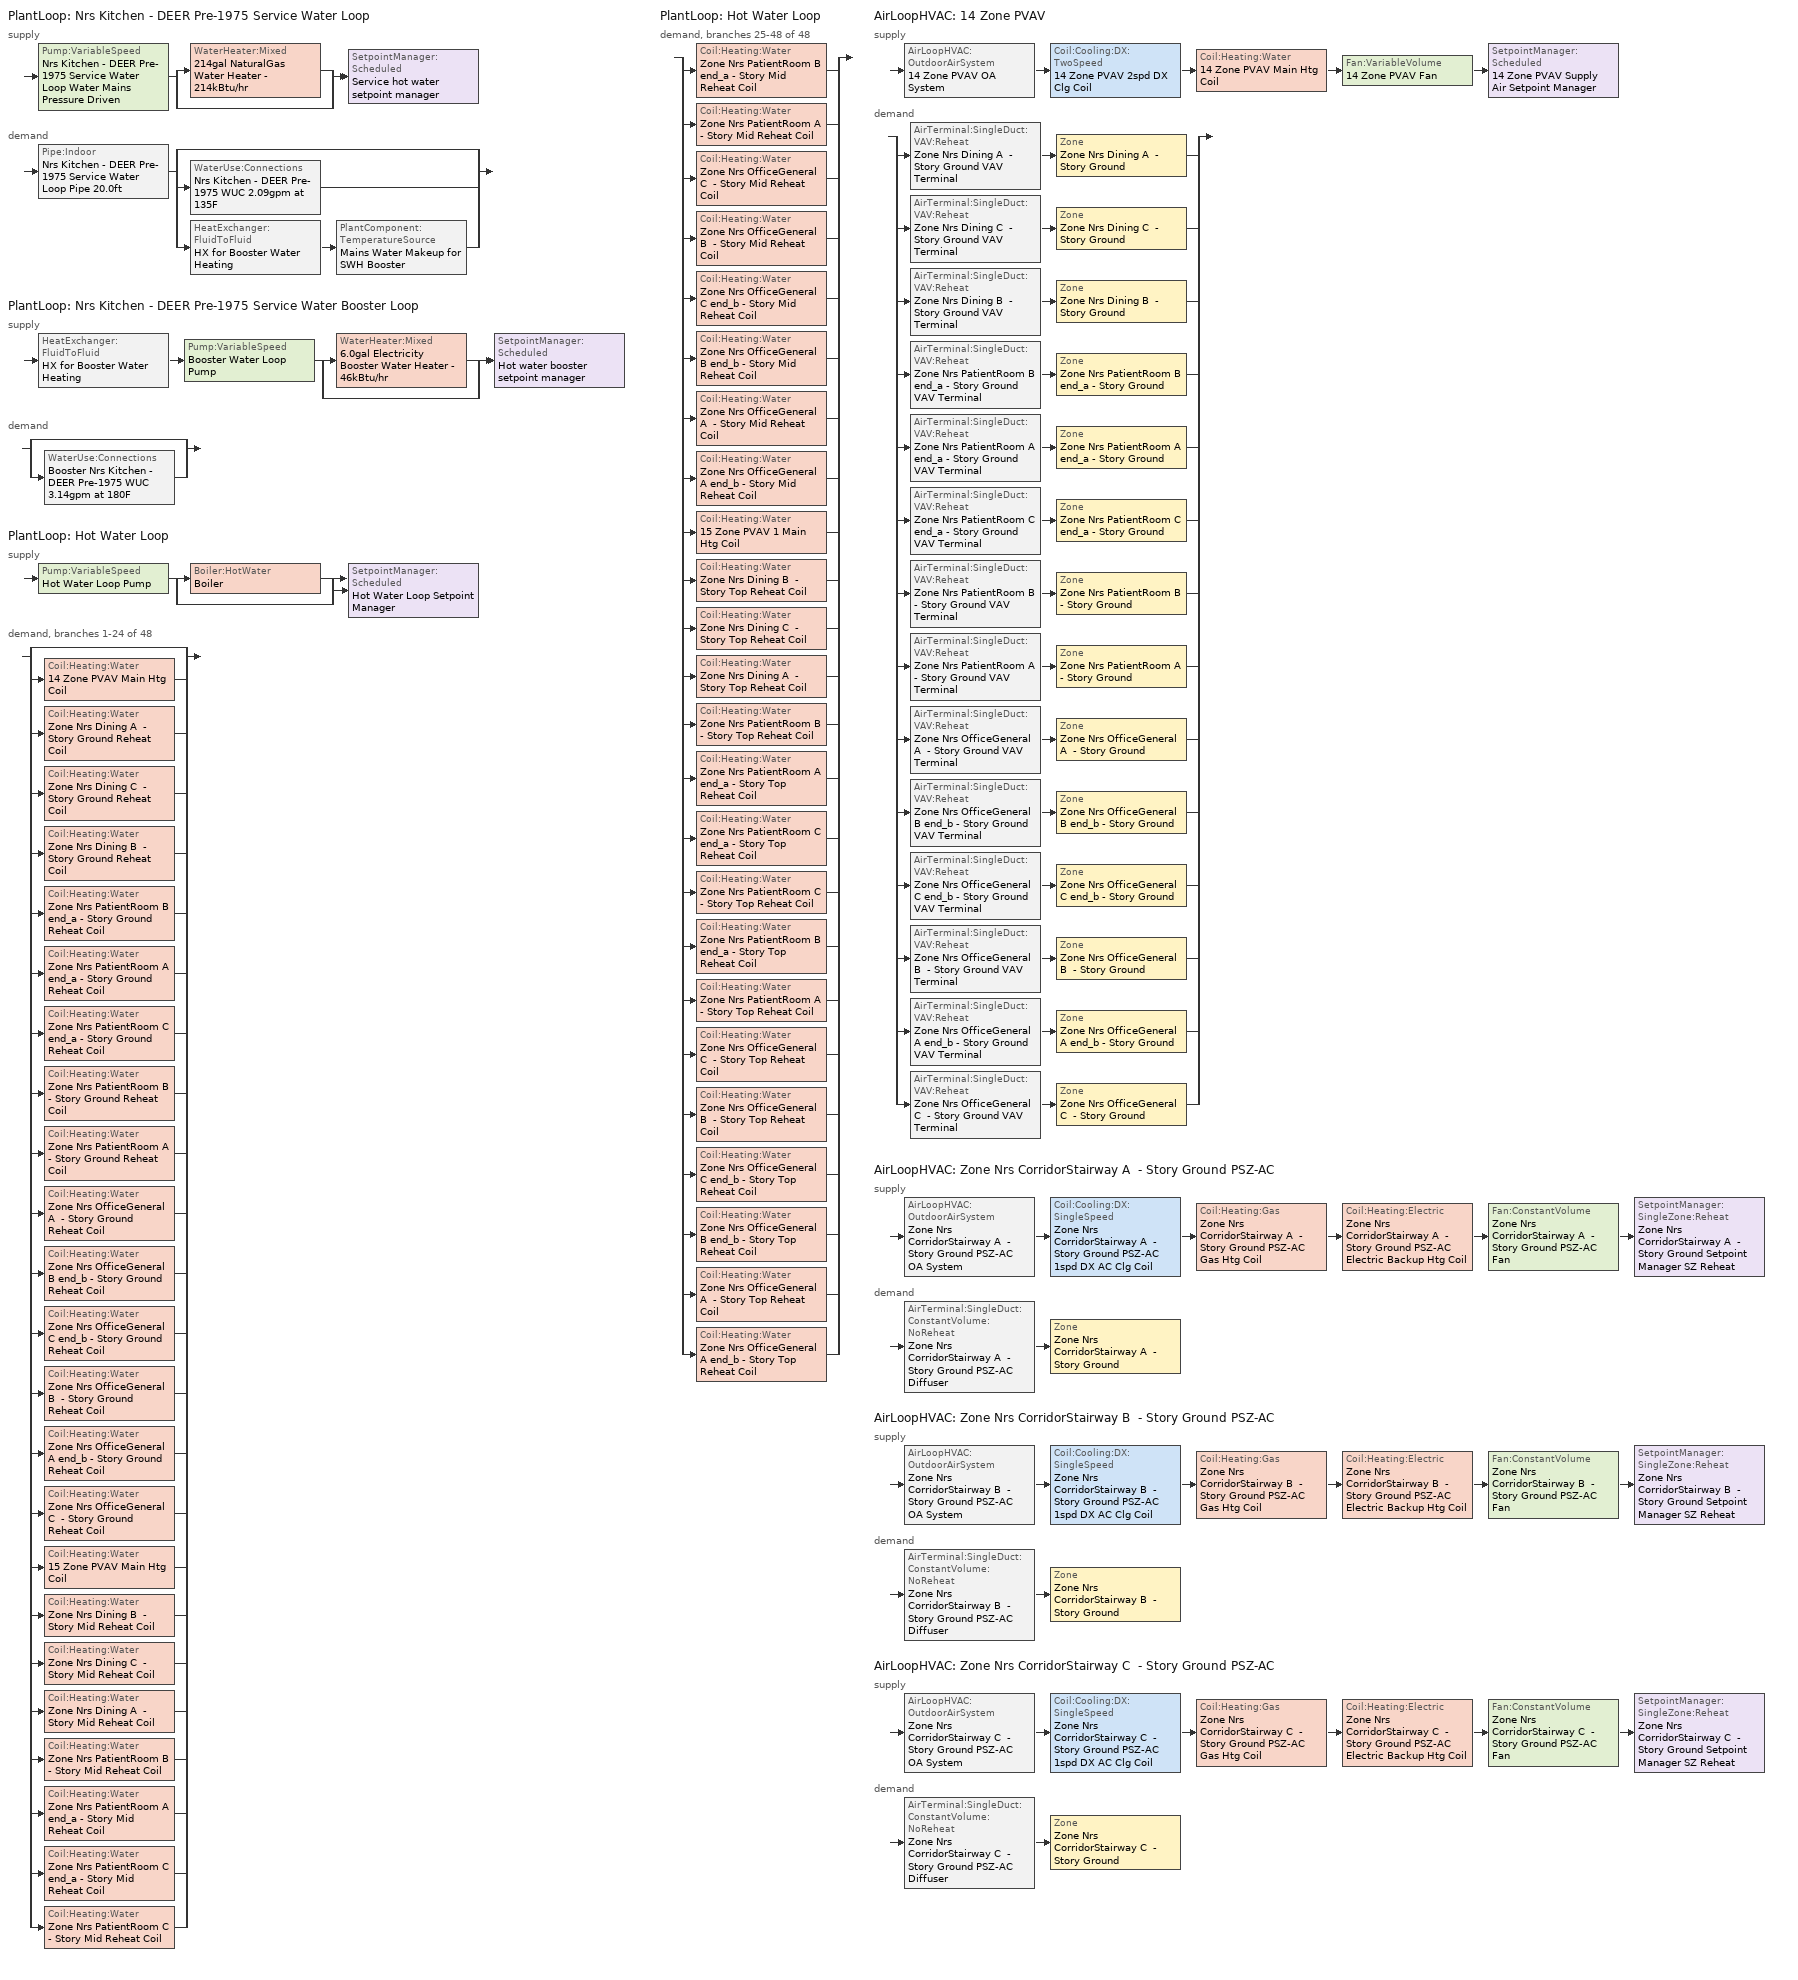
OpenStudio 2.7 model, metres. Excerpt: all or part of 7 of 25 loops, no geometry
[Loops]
PlantLoop 'Nrs Kitchen - DEER Pre-1975 Service Water Loop'
 supply: Pump:VariableSpeed 'Nrs Kitchen - DEER Pre-1975 Service Water Loop Water Mains Pressure Driven' > split
  | WaterHeater:Mixed '214gal NaturalGas Water Heater - 214kBtu/hr'
  | bypass
  join > SetpointManager:Scheduled 'Service hot water setpoint manager'
 demand: Pipe:Indoor 'Nrs Kitchen - DEER Pre-1975 Service Water Loop Pipe 20.0ft' > split
  | bypass
  | WaterUse:Connections 'Nrs Kitchen - DEER Pre-1975 WUC 2.09gpm at 135F'
  | HeatExchanger:FluidToFluid 'HX for Booster Water Heating' > PlantComponent:TemperatureSource 'Mains Water Makeup for SWH Booster'
PlantLoop 'Nrs Kitchen - DEER Pre-1975 Service Water Booster Loop'
 supply: HeatExchanger:FluidToFluid 'HX for Booster Water Heating' > Pump:VariableSpeed 'Booster Water Loop Pump' > split
  | WaterHeater:Mixed '6.0gal Electricity Booster Water Heater - 46kBtu/hr'
  | bypass
  join > SetpointManager:Scheduled 'Hot water booster setpoint manager'
 demand: split
  | bypass
  | WaterUse:Connections 'Booster Nrs Kitchen - DEER Pre-1975 WUC 3.14gpm at 180F'
PlantLoop 'Hot Water Loop'
 supply: Pump:VariableSpeed 'Hot Water Loop Pump' > split
  | Boiler:HotWater 'Boiler'
  | bypass
  join > SetpointManager:Scheduled 'Hot Water Loop Setpoint Manager'
 demand, branches 1-24 of 48: split
  | bypass
  | Coil:Heating:Water '14 Zone PVAV Main Htg Coil'
  | Coil:Heating:Water 'Zone Nrs Dining A  - Story Ground Reheat Coil'
  | Coil:Heating:Water 'Zone Nrs Dining C  - Story Ground Reheat Coil'
  | Coil:Heating:Water 'Zone Nrs Dining B  - Story Ground Reheat Coil'
  | Coil:Heating:Water 'Zone Nrs PatientRoom B end_a - Story Ground Reheat Coil'
  | Coil:Heating:Water 'Zone Nrs PatientRoom A end_a - Story Ground Reheat Coil'
  | Coil:Heating:Water 'Zone Nrs PatientRoom C end_a - Story Ground Reheat Coil'
  | Coil:Heating:Water 'Zone Nrs PatientRoom B  - Story Ground Reheat Coil'
  | Coil:Heating:Water 'Zone Nrs PatientRoom A  - Story Ground Reheat Coil'
  | Coil:Heating:Water 'Zone Nrs OfficeGeneral A  - Story Ground Reheat Coil'
  | Coil:Heating:Water 'Zone Nrs OfficeGeneral B end_b - Story Ground Reheat Coil'
  | Coil:Heating:Water 'Zone Nrs OfficeGeneral C end_b - Story Ground Reheat Coil'
  | Coil:Heating:Water 'Zone Nrs OfficeGeneral B  - Story Ground Reheat Coil'
  | Coil:Heating:Water 'Zone Nrs OfficeGeneral A end_b - Story Ground Reheat Coil'
  | Coil:Heating:Water 'Zone Nrs OfficeGeneral C  - Story Ground Reheat Coil'
  | Coil:Heating:Water '15 Zone PVAV Main Htg Coil'
  | Coil:Heating:Water 'Zone Nrs Dining B  - Story Mid Reheat Coil'
  | Coil:Heating:Water 'Zone Nrs Dining C  - Story Mid Reheat Coil'
  | Coil:Heating:Water 'Zone Nrs Dining A  - Story Mid Reheat Coil'
  | Coil:Heating:Water 'Zone Nrs PatientRoom B  - Story Mid Reheat Coil'
  | Coil:Heating:Water 'Zone Nrs PatientRoom A end_a - Story Mid Reheat Coil'
  | Coil:Heating:Water 'Zone Nrs PatientRoom C end_a - Story Mid Reheat Coil'
  | Coil:Heating:Water 'Zone Nrs PatientRoom C  - Story Mid Reheat Coil'
PlantLoop 'Hot Water Loop'
 demand, branches 25-48 of 48: split
  | Coil:Heating:Water 'Zone Nrs PatientRoom B end_a - Story Mid Reheat Coil'
  | Coil:Heating:Water 'Zone Nrs PatientRoom A  - Story Mid Reheat Coil'
  | Coil:Heating:Water 'Zone Nrs OfficeGeneral C  - Story Mid Reheat Coil'
  | Coil:Heating:Water 'Zone Nrs OfficeGeneral B  - Story Mid Reheat Coil'
  | Coil:Heating:Water 'Zone Nrs OfficeGeneral C end_b - Story Mid Reheat Coil'
  | Coil:Heating:Water 'Zone Nrs OfficeGeneral B end_b - Story Mid Reheat Coil'
  | Coil:Heating:Water 'Zone Nrs OfficeGeneral A  - Story Mid Reheat Coil'
  | Coil:Heating:Water 'Zone Nrs OfficeGeneral A end_b - Story Mid Reheat Coil'
  | Coil:Heating:Water '15 Zone PVAV 1 Main Htg Coil'
  | Coil:Heating:Water 'Zone Nrs Dining B  - Story Top Reheat Coil'
  | Coil:Heating:Water 'Zone Nrs Dining C  - Story Top Reheat Coil'
  | Coil:Heating:Water 'Zone Nrs Dining A  - Story Top Reheat Coil'
  | Coil:Heating:Water 'Zone Nrs PatientRoom B  - Story Top Reheat Coil'
  | Coil:Heating:Water 'Zone Nrs PatientRoom A end_a - Story Top Reheat Coil'
  | Coil:Heating:Water 'Zone Nrs PatientRoom C end_a - Story Top Reheat Coil'
  | Coil:Heating:Water 'Zone Nrs PatientRoom C  - Story Top Reheat Coil'
  | Coil:Heating:Water 'Zone Nrs PatientRoom B end_a - Story Top Reheat Coil'
  | Coil:Heating:Water 'Zone Nrs PatientRoom A  - Story Top Reheat Coil'
  | Coil:Heating:Water 'Zone Nrs OfficeGeneral C  - Story Top Reheat Coil'
  | Coil:Heating:Water 'Zone Nrs OfficeGeneral B  - Story Top Reheat Coil'
  | Coil:Heating:Water 'Zone Nrs OfficeGeneral C end_b - Story Top Reheat Coil'
  | Coil:Heating:Water 'Zone Nrs OfficeGeneral B end_b - Story Top Reheat Coil'
  | Coil:Heating:Water 'Zone Nrs OfficeGeneral A  - Story Top Reheat Coil'
  | Coil:Heating:Water 'Zone Nrs OfficeGeneral A end_b - Story Top Reheat Coil'
AirLoopHVAC '14 Zone PVAV'
 supply: AirLoopHVAC:OutdoorAirSystem '14 Zone PVAV OA System' > Coil:Cooling:DX:TwoSpeed '14 Zone PVAV 2spd DX Clg Coil' > Coil:Heating:Water '14 Zone PVAV Main Htg Coil' > Fan:VariableVolume '14 Zone PVAV Fan' > SetpointManager:Scheduled '14 Zone PVAV Supply Air Setpoint Manager'
 demand: split
  | AirTerminal:SingleDuct:VAV:Reheat 'Zone Nrs Dining A  - Story Ground VAV Terminal' > Zone 'Zone Nrs Dining A  - Story Ground'
  | AirTerminal:SingleDuct:VAV:Reheat 'Zone Nrs Dining C  - Story Ground VAV Terminal' > Zone 'Zone Nrs Dining C  - Story Ground'
  | AirTerminal:SingleDuct:VAV:Reheat 'Zone Nrs Dining B  - Story Ground VAV Terminal' > Zone 'Zone Nrs Dining B  - Story Ground'
  | AirTerminal:SingleDuct:VAV:Reheat 'Zone Nrs PatientRoom B end_a - Story Ground VAV Terminal' > Zone 'Zone Nrs PatientRoom B end_a - Story Ground'
  | AirTerminal:SingleDuct:VAV:Reheat 'Zone Nrs PatientRoom A end_a - Story Ground VAV Terminal' > Zone 'Zone Nrs PatientRoom A end_a - Story Ground'
  | AirTerminal:SingleDuct:VAV:Reheat 'Zone Nrs PatientRoom C end_a - Story Ground VAV Terminal' > Zone 'Zone Nrs PatientRoom C end_a - Story Ground'
  | AirTerminal:SingleDuct:VAV:Reheat 'Zone Nrs PatientRoom B  - Story Ground VAV Terminal' > Zone 'Zone Nrs PatientRoom B  - Story Ground'
  | AirTerminal:SingleDuct:VAV:Reheat 'Zone Nrs PatientRoom A  - Story Ground VAV Terminal' > Zone 'Zone Nrs PatientRoom A  - Story Ground'
  | AirTerminal:SingleDuct:VAV:Reheat 'Zone Nrs OfficeGeneral A  - Story Ground VAV Terminal' > Zone 'Zone Nrs OfficeGeneral A  - Story Ground'
  | AirTerminal:SingleDuct:VAV:Reheat 'Zone Nrs OfficeGeneral B end_b - Story Ground VAV Terminal' > Zone 'Zone Nrs OfficeGeneral B end_b - Story Ground'
  | AirTerminal:SingleDuct:VAV:Reheat 'Zone Nrs OfficeGeneral C end_b - Story Ground VAV Terminal' > Zone 'Zone Nrs OfficeGeneral C end_b - Story Ground'
  | AirTerminal:SingleDuct:VAV:Reheat 'Zone Nrs OfficeGeneral B  - Story Ground VAV Terminal' > Zone 'Zone Nrs OfficeGeneral B  - Story Ground'
  | AirTerminal:SingleDuct:VAV:Reheat 'Zone Nrs OfficeGeneral A end_b - Story Ground VAV Terminal' > Zone 'Zone Nrs OfficeGeneral A end_b - Story Ground'
  | AirTerminal:SingleDuct:VAV:Reheat 'Zone Nrs OfficeGeneral C  - Story Ground VAV Terminal' > Zone 'Zone Nrs OfficeGeneral C  - Story Ground'
AirLoopHVAC 'Zone Nrs CorridorStairway A  - Story Ground PSZ-AC'
 supply: AirLoopHVAC:OutdoorAirSystem 'Zone Nrs CorridorStairway A  - Story Ground PSZ-AC OA System' > Coil:Cooling:DX:SingleSpeed 'Zone Nrs CorridorStairway A  - Story Ground PSZ-AC 1spd DX AC Clg Coil' > Coil:Heating:Gas 'Zone Nrs CorridorStairway A  - Story Ground PSZ-AC Gas Htg Coil' > Coil:Heating:Electric 'Zone Nrs CorridorStairway A  - Story Ground PSZ-AC Electric Backup Htg Coil' > Fan:ConstantVolume 'Zone Nrs CorridorStairway A  - Story Ground PSZ-AC Fan' > SetpointManager:SingleZone:Reheat 'Zone Nrs CorridorStairway A  - Story Ground Setpoint Manager SZ Reheat'
 demand: AirTerminal:SingleDuct:ConstantVolume:NoReheat 'Zone Nrs CorridorStairway A  - Story Ground PSZ-AC Diffuser' > Zone 'Zone Nrs CorridorStairway A  - Story Ground'
AirLoopHVAC 'Zone Nrs CorridorStairway B  - Story Ground PSZ-AC'
 supply: AirLoopHVAC:OutdoorAirSystem 'Zone Nrs CorridorStairway B  - Story Ground PSZ-AC OA System' > Coil:Cooling:DX:SingleSpeed 'Zone Nrs CorridorStairway B  - Story Ground PSZ-AC 1spd DX AC Clg Coil' > Coil:Heating:Gas 'Zone Nrs CorridorStairway B  - Story Ground PSZ-AC Gas Htg Coil' > Coil:Heating:Electric 'Zone Nrs CorridorStairway B  - Story Ground PSZ-AC Electric Backup Htg Coil' > Fan:ConstantVolume 'Zone Nrs CorridorStairway B  - Story Ground PSZ-AC Fan' > SetpointManager:SingleZone:Reheat 'Zone Nrs CorridorStairway B  - Story Ground Setpoint Manager SZ Reheat'
 demand: AirTerminal:SingleDuct:ConstantVolume:NoReheat 'Zone Nrs CorridorStairway B  - Story Ground PSZ-AC Diffuser' > Zone 'Zone Nrs CorridorStairway B  - Story Ground'
AirLoopHVAC 'Zone Nrs CorridorStairway C  - Story Ground PSZ-AC'
 supply: AirLoopHVAC:OutdoorAirSystem 'Zone Nrs CorridorStairway C  - Story Ground PSZ-AC OA System' > Coil:Cooling:DX:SingleSpeed 'Zone Nrs CorridorStairway C  - Story Ground PSZ-AC 1spd DX AC Clg Coil' > Coil:Heating:Gas 'Zone Nrs CorridorStairway C  - Story Ground PSZ-AC Gas Htg Coil' > Coil:Heating:Electric 'Zone Nrs CorridorStairway C  - Story Ground PSZ-AC Electric Backup Htg Coil' > Fan:ConstantVolume 'Zone Nrs CorridorStairway C  - Story Ground PSZ-AC Fan' > SetpointManager:SingleZone:Reheat 'Zone Nrs CorridorStairway C  - Story Ground Setpoint Manager SZ Reheat'
 demand: AirTerminal:SingleDuct:ConstantVolume:NoReheat 'Zone Nrs CorridorStairway C  - Story Ground PSZ-AC Diffuser' > Zone 'Zone Nrs CorridorStairway C  - Story Ground'
[Construction]
Uninsulated copper pipe 0.75in type L: Copper pipe 0.75in type L
[Material]
Copper pipe 0.75in type L: Roughness=Smooth; Thickness {m}=0.001143; Conductivity {W/m-K}=386; Density {kg/m3}=8906.27; Specific Heat {J/kg-K}=385.1856; Thermal Absorptance=0.9; Solar Absorptance=0.7; Visible Absorptance=0.7
[Sizing:Zone] Zone Cooling Design Supply Air Temperature Input Method=SupplyAirTemperature; Zone Cooling Design Supply Air Temperature {C}=12.7778; Zone Cooling Design Supply Air Temperature Difference {deltaC}=11.11; Zone Heating Design Supply Air Temperature Input Method=SupplyAirTemperature; Zone Heating Design Supply Air Temperature {C}=50; Zone Heating Design Supply Air Temperature Difference {deltaC}=11.11; Zone Cooling Design Supply Air Humidity Ratio {kg-H2O/kg-air}=0.0085; Zone Heating Design Supply Air Humidity Ratio {kg-H2O/kg-air}=0.008; Cooling Design Air Flow Method=DesignDay; Heating Design Air Flow Method=DesignDay; Account for Dedicated Outdoor Air System=No; Dedicated Outdoor Air System Control Strategy=NeutralSupplyAir; Dedicated Outdoor Air Low Setpoint Temperature for Design {C}=autosize; Dedicated Outdoor Air High Setpoint Temperature for Design {C}=autosize
Zone Nrs PatientRoom A end_a - Story Ground; Zone Nrs PatientRoom B end_a - Story Ground; Zone Nrs PatientRoom C end_a - Story Ground; Zone Nrs PatientRoom A  - Story Ground; Zone Nrs PatientRoom B  - Story Ground; Zone Nrs CorridorStairway A  - Story Ground; Zone Nrs CorridorStairway B  - Story Ground; Zone Nrs CorridorStairway C  - Story Ground; Zone Nrs Dining A  - Story Ground; Zone Nrs Dining B  - Story Ground; Zone Nrs Dining C  - Story Ground; Zone Nrs OfficeGeneral A  - Story Ground; Zone Nrs OfficeGeneral B  - Story Ground; Zone Nrs OfficeGeneral C  - Story Ground; Zone Nrs OfficeGeneral A end_b - Story Ground; Zone Nrs OfficeGeneral B end_b - Story Ground; Zone Nrs OfficeGeneral C end_b - Story Ground
[Zone equipment]
Zone Nrs PatientRoom A end_a - Story Ground: Zone Nrs PatientRoom A end_a - Story Ground VAV Terminal
Zone Nrs PatientRoom B end_a - Story Ground: Zone Nrs PatientRoom B end_a - Story Ground VAV Terminal
Zone Nrs PatientRoom C end_a - Story Ground: Zone Nrs PatientRoom C end_a - Story Ground VAV Terminal
Zone Nrs PatientRoom A  - Story Ground: Zone Nrs PatientRoom A  - Story Ground VAV Terminal
Zone Nrs PatientRoom B  - Story Ground: Zone Nrs PatientRoom B  - Story Ground VAV Terminal
Zone Nrs CorridorStairway A  - Story Ground: Zone Nrs CorridorStairway A  - Story Ground PSZ-AC Diffuser
Zone Nrs CorridorStairway B  - Story Ground: Zone Nrs CorridorStairway B  - Story Ground PSZ-AC Diffuser
Zone Nrs CorridorStairway C  - Story Ground: Zone Nrs CorridorStairway C  - Story Ground PSZ-AC Diffuser
Zone Nrs Dining A  - Story Ground: Zone Nrs Dining A  - Story Ground VAV Terminal
Zone Nrs Dining B  - Story Ground: Zone Nrs Dining B  - Story Ground VAV Terminal
Zone Nrs Dining C  - Story Ground: Zone Nrs Dining C  - Story Ground VAV Terminal
Zone Nrs OfficeGeneral A  - Story Ground: Zone Nrs OfficeGeneral A  - Story Ground VAV Terminal
Zone Nrs OfficeGeneral B  - Story Ground: Zone Nrs OfficeGeneral B  - Story Ground VAV Terminal
Zone Nrs OfficeGeneral C  - Story Ground: Zone Nrs OfficeGeneral C  - Story Ground VAV Terminal
Zone Nrs OfficeGeneral A end_b - Story Ground: Zone Nrs OfficeGeneral A end_b - Story Ground VAV Terminal
Zone Nrs OfficeGeneral B end_b - Story Ground: Zone Nrs OfficeGeneral B end_b - Story Ground VAV Terminal
Zone Nrs OfficeGeneral C end_b - Story Ground: Zone Nrs OfficeGeneral C end_b - Story Ground VAV Terminal
[WaterUse:Connections]
Name | Water Use Equipment Name 1
Booster Nrs Kitchen - DEER Pre-1975 WUC 3.14gpm at 180F | Booster Nrs Kitchen - DEER Pre-1975 Service Water Use 3.14gpm at 180F
Nrs Kitchen - DEER Pre-1975 WUC 2.09gpm at 135F | Nrs Kitchen - DEER Pre-1975 Service Water Use 2.09gpm at 135F
[WaterUse:Equipment:Definition] Sensible Fraction Schedule=Fraction Sensible - 0.2; Latent Fraction Schedule=Fraction Latent - 0.05
Name | Peak Flow Rate {m3/s} | Target Temperature Schedule
Booster Nrs Kitchen - DEER Pre-1975 Service Water Use Def 3.14gpm | 0.00019813 | Mixed Water At Faucet Temp - 180F
Nrs Kitchen - DEER Pre-1975 Service Water Use Def 2.09gpm | 0.000132087 | Mixed Water At Faucet Temp - 135F
[WaterUse:Equipment] Flow Rate Fraction Schedule=D_Nrs_All_DHW_DHW_Yr
Name | Water Use Equipment Definition
Booster Nrs Kitchen - DEER Pre-1975 Service Water Use 3.14gpm at 180F | Booster Nrs Kitchen - DEER Pre-1975 Service Water Use Def 3.14gpm
Nrs Kitchen - DEER Pre-1975 Service Water Use 2.09gpm at 135F | Nrs Kitchen - DEER Pre-1975 Service Water Use Def 2.09gpm
[PlantLoop] Glycol Concentration=0; Plant Loop Volume {m3}=Autocalculate; Load Distribution Scheme=Optimal
Nrs Kitchen - DEER Pre-1975 Service Water Loop: Maximum Loop Temperature {C}=60; Minimum Loop Temperature {C}=10
Nrs Kitchen - DEER Pre-1975 Service Water Booster Loop: 
Hot Water Loop: Minimum Loop Temperature {C}=10; Fluid Type=Water
[Sizing:Plant] Loop Type=Heating; Sizing Option=NonCoincident; Zone Timesteps in Averaging Window=1; Coincident Sizing Factor Mode=None
Name | Design Loop Exit Temperature {C} | Loop Design Temperature Difference {deltaC}
Nrs Kitchen - DEER Pre-1975 Service Water Loop | 57.2222 | 5
Nrs Kitchen - DEER Pre-1975 Service Water Booster Loop | 82.2222 | 5
Hot Water Loop | 82.2222 | 11.1111
[SetpointManager:Scheduled] Control Variable=Temperature
Name | Schedule | Setpoint Node or NodeList
Service hot water setpoint manager | Service Water Loop Temp - 135F | Nrs Kitchen - DEER Pre-1975 Service Water Loop Supply Outlet Node
Hot water booster setpoint manager | Service Water Booster Temp - 180.00000000000006F | Nrs Kitchen - DEER Pre-1975 Service Water Booster Loop Supply Outlet Node
Hot Water Loop Setpoint Manager | Hot Water Loop Temp - 180F | Hot Water Loop Supply Outlet Node
14 Zone PVAV Supply Air Setpoint Manager | Supply Air Temp - 55.0F | 14 Zone PVAV Supply Outlet Node
[Pump:VariableSpeed] Skin Loss Radiative Fraction=0.5; Design Power Sizing Method=PowerPerFlowPerPressure; Design Electric Power per Unit Flow Rate {W/(m3/s)}=348701.1; Design Shaft Power per Unit Flow Rate per Unit Head {W-s/m3-Pa}=1.28205; Design Minimum Flow Rate Fraction=0
Name | Rated Pump Head {Pa} | Motor Efficiency | Pump Control Type | Rated Power Consumption {W} | Minimum Flow Rate {m3/s}
Nrs Kitchen - DEER Pre-1975 Service Water Loop Water Mains Pressure Driven | 0.001 | 1 | Continuous
Booster Water Loop Pump | 0 | 1 | Continuous | 0 | 0
Hot Water Loop Pump | 179344 | 0.9 | Intermittent
[WaterHeater:Mixed] Deadband Temperature Difference {deltaC}=2; Heater Control Type=Cycle; Off Cycle Parasitic Fuel Consumption Rate {W}=0; Off Cycle Parasitic Heat Fraction to Tank=0.8; On Cycle Parasitic Fuel Consumption Rate {W}=0; Ambient Temperature Indicator=Schedule; Use Side Effectiveness=1; Source Side Effectiveness=1; Use Side Design Flow Rate {m3/s}=autosize; Source Side Design Flow Rate {m3/s}=autosize; Indirect Water Heating Recovery Time {hr}=1.5; Source Side Flow Control Mode=IndirectHeatPrimarySetpoint
Name | Tank Volume {m3} | Setpoint Temperature Schedule | Maximum Temperature Limit {C} | Heater Maximum Capacity {W} | Heater Fuel Type | Heater Thermal Efficiency | Off Cycle Parasitic Fuel Type | On Cycle Parasitic Fuel Type | Ambient Temperature Schedule | Off Cycle Loss Coefficient to Ambient Temperature {W/K} | On Cycle Loss Coefficient to Ambient Temperature {W/K}
214gal NaturalGas Water Heater - 214kBtu/hr | 0.811344 | Service Water Loop Temp - 135F | 57.2222 | 62815.2 | NaturalGas | 0.78 | NaturalGas | NaturalGas | Water Heater Ambient Temp Schedule 70F | 6 | 6
6.0gal Electricity Booster Water Heater - 46kBtu/hr | 0.0227125 | Service Water Booster Temp - 180.00000000000006F | 82.2222 | 13568.1 | Electricity | 1 | Electricity | Electricity | Water Heater Ambient Temp Schedule 70F 1 | 1.053 | 1.053
[Pipe:Indoor]
Nrs Kitchen - DEER Pre-1975 Service Water Loop Pipe 20.0ft: Construction=Uninsulated copper pipe 0.75in type L; Environment Type=Schedule; Ambient Temperature Schedule=Nrs Kitchen - DEER Pre-1975 Service Water Loop Piping Air Temp - 70F; Ambient Air Velocity Schedule=Nrs Kitchen - DEER Pre-1975 Service Water Loop Piping Air Velocity - 0.67mph; Pipe Inside Diameter {m}=0.019939; Pipe Length {m}=6.096
[HeatExchanger:FluidToFluid]
HX for Booster Water Heating: Loop Demand Side Design Flow Rate {m3/s}=autosize; Loop Supply Side Design Flow Rate {m3/s}=autosize; Heat Exchange Model Type=Ideal; Heat Exchanger U-Factor Times Area Value {W/K}=autosize; Control Type=UncontrolledOn; Minimum Temperature Difference to Activate Heat Exchanger {deltaC}=0.01; Heat Transfer Metering End Use Type=LoopToLoop; Component Override Cooling Control Temperature Mode=Loop; Sizing Factor=1; Operation Minimum Temperature Limit {C}=0; Operation Maximum Temperature Limit {C}=100
[PlantComponent:TemperatureSource]
Mains Water Makeup for SWH Booster: Design Volume Flow Rate {m3/s}=autosize; Temperature Specification Type=Scheduled; Source Temperature {C}=8; Source Temperature Schedule=Mains Water Temperature
[Boiler:HotWater]
Boiler: Fuel Type=NaturalGas; Nominal Thermal Efficiency=0.78; Efficiency Curve Temperature Evaluation Variable=LeavingBoiler; Design Water Outlet Temperature {C}=82.2222; Minimum Part Load Ratio=0; Maximum Part Load Ratio=1.2; Optimum Part Load Ratio=1; Water Outlet Upper Temperature Limit {C}=95; Boiler Flow Mode=LeavingSetpointModulated; Parasitic Electric Load {W}=0; Sizing Factor=1
[AirLoopHVAC] Availability Schedule=Always On Discrete; Design Supply Air Flow Rate {m3/s}=AutoSize
14 Zone PVAV; Zone Nrs CorridorStairway A  - Story Ground PSZ-AC; Zone Nrs CorridorStairway B  - Story Ground PSZ-AC; Zone Nrs CorridorStairway C  - Story Ground PSZ-AC
[Sizing:System] Type of Load to Size On=Sensible; Design Outdoor Air Flow Rate {m3/s}=Autosize; Preheat Design Temperature {C}=7.22222; Preheat Design Humidity Ratio {kg-H2O/kg-Air}=0.008; Precool Design Temperature {C}=12.7778; Precool Design Humidity Ratio {kg-H2O/kg-Air}=0.008; Central Cooling Design Supply Air Temperature {C}=12.7778; Sizing Option=Coincident; 100% Outdoor Air in Cooling=No; 100% Outdoor Air in Heating=No; Central Cooling Design Supply Air Humidity Ratio {kg-H2O/kg-Air}=0.0085; Central Heating Design Supply Air Humidity Ratio {kg-H2O/kg-Air}=0.008; Cooling Design Air Flow Method=DesignDay; Cooling Design Air Flow Rate {m3/s}=0; Heating Design Air Flow Method=DesignDay; Heating Design Air Flow Rate {m3/s}=0; System Outdoor Air Method=ZoneSum; Zone Maximum Outdoor Air Fraction=1; Cooling Supply Air Flow Rate Per Floor Area {m3/s-m2}=0.00996765; Cooling Fraction of Autosized Cooling Supply Air Flow Rate=1; Cooling Supply Air Flow Rate Per Unit Cooling Capacity {m3/s-W}=3.94755e-05; Heating Supply Air Flow Rate Per Floor Area {m3/s-m2}=0.00996765; Heating Fraction of Autosized Heating Supply Air Flow Rate=1; Heating Fraction of Autosized Cooling Supply Air Flow Rate=1; Heating Supply Air Flow Rate Per Unit Heating Capacity {m3/s-W}=3.15882e-05; Cooling Design Capacity Method=CoolingDesignCapacity; Cooling Design Capacity {W}=autosize; Cooling Design Capacity Per Floor Area {W/m2}=234.7; Fraction of Autosized Cooling Design Capacity=1; Heating Design Capacity Method=HeatingDesignCapacity; Heating Design Capacity {W}=autosize; Heating Design Capacity Per Floor Area {W/m2}=157; Fraction of Autosized Heating Design Capacity=1; Central Cooling Capacity Control Method=OnOff
Name | Central Heating Maximum System Air Flow Ratio | Central Heating Design Supply Air Temperature {C}
14 Zone PVAV | 0.3 | 12.7778
Zone Nrs CorridorStairway A  - Story Ground PSZ-AC; Zone Nrs CorridorStairway B  - Story Ground PSZ-AC; Zone Nrs CorridorStairway C  - Story Ground PSZ-AC | 1 | 50
[Fan:VariableVolume]
14 Zone PVAV Fan: Availability Schedule=Always On Discrete; Fan Total Efficiency=0.6045; Pressure Rise {Pa}=1017.592; Maximum Flow Rate {m3/s}=Autosize; Fan Power Minimum Flow Rate Input Method=FixedFlowRate; Fan Power Minimum Flow Fraction=0; Fan Power Minimum Air Flow Rate {m3/s}=0; Motor Efficiency=0.93; Motor In Airstream Fraction=1; Fan Power Coefficient 1=0.0407599; Fan Power Coefficient 2=0.088045; Fan Power Coefficient 3=-0.0729261; Fan Power Coefficient 4=0.94374; Fan Power Coefficient 5=0
[Coil:Heating:Water] Availability Schedule=Always On Discrete; Rated Inlet Water Temperature {C}=82.2222; Rated Outlet Water Temperature {C}=71.1111
Name | Rated Inlet Air Temperature {C} | Rated Outlet Air Temperature {C}
14 Zone PVAV Main Htg Coil; 15 Zone PVAV Main Htg Coil; 15 Zone PVAV 1 Main Htg Coil | 7.22222 | 12.7778
Zone Nrs Dining A  - Story Ground Reheat Coil; Zone Nrs Dining C  - Story Ground Reheat Coil; Zone Nrs Dining B  - Story Ground Reheat Coil; Zone Nrs PatientRoom B end_a - Story Ground Reheat Coil; Zone Nrs PatientRoom A end_a - Story Ground Reheat Coil; Zone Nrs PatientRoom C end_a - Story Ground Reheat Coil; Zone Nrs PatientRoom B  - Story Ground Reheat Coil; Zone Nrs PatientRoom A  - Story Ground Reheat Coil; Zone Nrs OfficeGeneral A  - Story Ground Reheat Coil; Zone Nrs OfficeGeneral B end_b - Story Ground Reheat Coil; Zone Nrs OfficeGeneral C end_b - Story Ground Reheat Coil; Zone Nrs OfficeGeneral B  - Story Ground Reheat Coil; Zone Nrs OfficeGeneral A end_b - Story Ground Reheat Coil; Zone Nrs OfficeGeneral C  - Story Ground Reheat Coil; Zone Nrs Dining B  - Story Mid Reheat Coil; Zone Nrs Dining C  - Story Mid Reheat Coil; Zone Nrs Dining A  - Story Mid Reheat Coil; Zone Nrs PatientRoom B  - Story Mid Reheat Coil; Zone Nrs PatientRoom A end_a - Story Mid Reheat Coil; Zone Nrs PatientRoom C end_a - Story Mid Reheat Coil; Zone Nrs PatientRoom C  - Story Mid Reheat Coil; Zone Nrs PatientRoom B end_a - Story Mid Reheat Coil; Zone Nrs PatientRoom A  - Story Mid Reheat Coil; Zone Nrs OfficeGeneral C  - Story Mid Reheat Coil; Zone Nrs OfficeGeneral B  - Story Mid Reheat Coil; Zone Nrs OfficeGeneral C end_b - Story Mid Reheat Coil; Zone Nrs OfficeGeneral B end_b - Story Mid Reheat Coil; Zone Nrs OfficeGeneral A  - Story Mid Reheat Coil; Zone Nrs OfficeGeneral A end_b - Story Mid Reheat Coil; Zone Nrs Dining B  - Story Top Reheat Coil; Zone Nrs Dining C  - Story Top Reheat Coil; Zone Nrs Dining A  - Story Top Reheat Coil; Zone Nrs PatientRoom B  - Story Top Reheat Coil; Zone Nrs PatientRoom A end_a - Story Top Reheat Coil; Zone Nrs PatientRoom C end_a - Story Top Reheat Coil; Zone Nrs PatientRoom C  - Story Top Reheat Coil; Zone Nrs PatientRoom B end_a - Story Top Reheat Coil; Zone Nrs PatientRoom A  - Story Top Reheat Coil; Zone Nrs OfficeGeneral C  - Story Top Reheat Coil; Zone Nrs OfficeGeneral B  - Story Top Reheat Coil; Zone Nrs OfficeGeneral C end_b - Story Top Reheat Coil; Zone Nrs OfficeGeneral B end_b - Story Top Reheat Coil; Zone Nrs OfficeGeneral A  - Story Top Reheat Coil; Zone Nrs OfficeGeneral A end_b - Story Top Reheat Coil | 12.7778 | 50
[Controller:WaterCoil] Action=Normal; Controller Convergence Tolerance {deltaC}=0.1; Minimum Actuated Flow {m3/s}=0
Name | Water Coil
14 Zone PVAV Main Htg Coil Controller | 14 Zone PVAV Main Htg Coil
Zone Nrs Dining A  - Story Ground Reheat Coil Controller | Zone Nrs Dining A  - Story Ground Reheat Coil
Zone Nrs Dining C  - Story Ground Reheat Coil Controller | Zone Nrs Dining C  - Story Ground Reheat Coil
Zone Nrs Dining B  - Story Ground Reheat Coil Controller | Zone Nrs Dining B  - Story Ground Reheat Coil
Zone Nrs PatientRoom B end_a - Story Ground Reheat Coil Controller | Zone Nrs PatientRoom B end_a - Story Ground Reheat Coil
Zone Nrs PatientRoom A end_a - Story Ground Reheat Coil Controller | Zone Nrs PatientRoom A end_a - Story Ground Reheat Coil
Zone Nrs PatientRoom C end_a - Story Ground Reheat Coil Controller | Zone Nrs PatientRoom C end_a - Story Ground Reheat Coil
Zone Nrs PatientRoom B  - Story Ground Reheat Coil Controller | Zone Nrs PatientRoom B  - Story Ground Reheat Coil
Zone Nrs PatientRoom A  - Story Ground Reheat Coil Controller | Zone Nrs PatientRoom A  - Story Ground Reheat Coil
Zone Nrs OfficeGeneral A  - Story Ground Reheat Coil Controller | Zone Nrs OfficeGeneral A  - Story Ground Reheat Coil
Zone Nrs OfficeGeneral B end_b - Story Ground Reheat Coil Controller | Zone Nrs OfficeGeneral B end_b - Story Ground Reheat Coil
Zone Nrs OfficeGeneral C end_b - Story Ground Reheat Coil Controller | Zone Nrs OfficeGeneral C end_b - Story Ground Reheat Coil
Zone Nrs OfficeGeneral B  - Story Ground Reheat Coil Controller | Zone Nrs OfficeGeneral B  - Story Ground Reheat Coil
Zone Nrs OfficeGeneral A end_b - Story Ground Reheat Coil Controller | Zone Nrs OfficeGeneral A end_b - Story Ground Reheat Coil
Zone Nrs OfficeGeneral C  - Story Ground Reheat Coil Controller | Zone Nrs OfficeGeneral C  - Story Ground Reheat Coil
15 Zone PVAV Main Htg Coil Controller | 15 Zone PVAV Main Htg Coil
Zone Nrs Dining B  - Story Mid Reheat Coil Controller | Zone Nrs Dining B  - Story Mid Reheat Coil
Zone Nrs Dining C  - Story Mid Reheat Coil Controller | Zone Nrs Dining C  - Story Mid Reheat Coil
Zone Nrs Dining A  - Story Mid Reheat Coil Controller | Zone Nrs Dining A  - Story Mid Reheat Coil
Zone Nrs PatientRoom B  - Story Mid Reheat Coil Controller | Zone Nrs PatientRoom B  - Story Mid Reheat Coil
Zone Nrs PatientRoom A end_a - Story Mid Reheat Coil Controller | Zone Nrs PatientRoom A end_a - Story Mid Reheat Coil
Zone Nrs PatientRoom C end_a - Story Mid Reheat Coil Controller | Zone Nrs PatientRoom C end_a - Story Mid Reheat Coil
Zone Nrs PatientRoom C  - Story Mid Reheat Coil Controller | Zone Nrs PatientRoom C  - Story Mid Reheat Coil
Zone Nrs PatientRoom B end_a - Story Mid Reheat Coil Controller | Zone Nrs PatientRoom B end_a - Story Mid Reheat Coil
Zone Nrs PatientRoom A  - Story Mid Reheat Coil Controller | Zone Nrs PatientRoom A  - Story Mid Reheat Coil
Zone Nrs OfficeGeneral C  - Story Mid Reheat Coil Controller | Zone Nrs OfficeGeneral C  - Story Mid Reheat Coil
Zone Nrs OfficeGeneral B  - Story Mid Reheat Coil Controller | Zone Nrs OfficeGeneral B  - Story Mid Reheat Coil
Zone Nrs OfficeGeneral C end_b - Story Mid Reheat Coil Controller | Zone Nrs OfficeGeneral C end_b - Story Mid Reheat Coil
Zone Nrs OfficeGeneral B end_b - Story Mid Reheat Coil Controller | Zone Nrs OfficeGeneral B end_b - Story Mid Reheat Coil
Zone Nrs OfficeGeneral A  - Story Mid Reheat Coil Controller | Zone Nrs OfficeGeneral A  - Story Mid Reheat Coil
Zone Nrs OfficeGeneral A end_b - Story Mid Reheat Coil Controller | Zone Nrs OfficeGeneral A end_b - Story Mid Reheat Coil
15 Zone PVAV 1 Main Htg Coil Controller | 15 Zone PVAV 1 Main Htg Coil
Zone Nrs Dining B  - Story Top Reheat Coil Controller | Zone Nrs Dining B  - Story Top Reheat Coil
Zone Nrs Dining C  - Story Top Reheat Coil Controller | Zone Nrs Dining C  - Story Top Reheat Coil
Zone Nrs Dining A  - Story Top Reheat Coil Controller | Zone Nrs Dining A  - Story Top Reheat Coil
Zone Nrs PatientRoom B  - Story Top Reheat Coil Controller | Zone Nrs PatientRoom B  - Story Top Reheat Coil
Zone Nrs PatientRoom A end_a - Story Top Reheat Coil Controller | Zone Nrs PatientRoom A end_a - Story Top Reheat Coil
Zone Nrs PatientRoom C end_a - Story Top Reheat Coil Controller | Zone Nrs PatientRoom C end_a - Story Top Reheat Coil
Zone Nrs PatientRoom C  - Story Top Reheat Coil Controller | Zone Nrs PatientRoom C  - Story Top Reheat Coil
Zone Nrs PatientRoom B end_a - Story Top Reheat Coil Controller | Zone Nrs PatientRoom B end_a - Story Top Reheat Coil
Zone Nrs PatientRoom A  - Story Top Reheat Coil Controller | Zone Nrs PatientRoom A  - Story Top Reheat Coil
Zone Nrs OfficeGeneral C  - Story Top Reheat Coil Controller | Zone Nrs OfficeGeneral C  - Story Top Reheat Coil
Zone Nrs OfficeGeneral B  - Story Top Reheat Coil Controller | Zone Nrs OfficeGeneral B  - Story Top Reheat Coil
Zone Nrs OfficeGeneral C end_b - Story Top Reheat Coil Controller | Zone Nrs OfficeGeneral C end_b - Story Top Reheat Coil
Zone Nrs OfficeGeneral B end_b - Story Top Reheat Coil Controller | Zone Nrs OfficeGeneral B end_b - Story Top Reheat Coil
Zone Nrs OfficeGeneral A  - Story Top Reheat Coil Controller | Zone Nrs OfficeGeneral A  - Story Top Reheat Coil
Zone Nrs OfficeGeneral A end_b - Story Top Reheat Coil Controller | Zone Nrs OfficeGeneral A end_b - Story Top Reheat Coil
[Coil:Cooling:DX:TwoSpeed]
14 Zone PVAV 2spd DX Clg Coil: Availability Schedule=Always On Discrete; Rated High Speed Total Cooling Capacity {W}=Autosize; Rated High Speed Sensible Heat Ratio=Autosize; Rated High Speed COP {W/W}=3; Rated High Speed Air Flow Rate {m3/s}=Autosize; Total Cooling Capacity Function of Temperature Curve=Curve Biquadratic 1; Total Cooling Capacity Function of Flow Fraction Curve=Curve Quadratic 1; Energy Input Ratio Function of Temperature Curve=Curve Biquadratic 2; Energy Input Ratio Function of Flow Fraction Curve=Curve Quadratic 2; Part Load Fraction Correlation Curve=Curve Quadratic 3; Rated Low Speed Total Cooling Capacity {W}=Autosize; Rated Low Speed Sensible Heat Ratio=0.69; Rated Low Speed COP {W/W}=3; Low Speed Total Cooling Capacity Function of Temperature Curve=Curve Biquadratic 3; Low Speed Energy Input Ratio Function of Temperature Curve=Curve Biquadratic 4; Condenser Type=AirCooled; High Speed Evaporative Condenser Effectiveness=0; High Speed Evaporative Condenser Air Flow Rate {m3/s}=Autosize; High Speed Evaporative Condenser Pump Rated Power Consumption {W}=Autosize; Low Speed Evaporative Condenser Effectiveness=0; Low Speed Evaporative Condenser Air Flow Rate {m3/s}=Autosize; Low Speed Evaporative Condenser Pump Rated Power Consumption {W}=Autosize; Basin Heater Capacity {W/K}=10; Basin Heater Setpoint Temperature {C}=2
[Controller:OutdoorAir] Maximum Outdoor Air Flow Rate {m3/s}=Autosize; Economizer Control Type=NoEconomizer; Economizer Control Action Type=ModulateFlow; Economizer Maximum Limit Dry-Bulb Temperature {C}=28; Economizer Maximum Limit Enthalpy {J/kg}=64000; Lockout Type=NoLockout; Minimum Limit Type=FixedMinimum; Minimum Outdoor Air Schedule=Always On Discrete; High Humidity Control=No; Heat Recovery Bypass Control Type=BypassWhenWithinEconomizerLimits
Name | Minimum Outdoor Air Flow Rate {m3/s} | Controller Mechanical Ventilation
Controller Outdoor Air 1 | autosize | 14 Zone PVAV Ventilation Controller
Zone Nrs CorridorStairway A  - Story Ground PSZ-AC OA System Controller | 0 | Controller Mechanical Ventilation 1
Zone Nrs CorridorStairway B  - Story Ground PSZ-AC OA System Controller | 0 | Controller Mechanical Ventilation 2
Zone Nrs CorridorStairway C  - Story Ground PSZ-AC OA System Controller | 0 | Controller Mechanical Ventilation 3
[Controller:MechanicalVentilation] Availability Schedule=Always On Discrete; System Outdoor Air Method=ZoneSum
14 Zone PVAV Ventilation Controller; Controller Mechanical Ventilation 1; Controller Mechanical Ventilation 2; Controller Mechanical Ventilation 3
[AirLoopHVAC:OutdoorAirSystem]
Name | Controller
14 Zone PVAV OA System | Controller Outdoor Air 1
Zone Nrs CorridorStairway A  - Story Ground PSZ-AC OA System | Zone Nrs CorridorStairway A  - Story Ground PSZ-AC OA System Controller
Zone Nrs CorridorStairway B  - Story Ground PSZ-AC OA System | Zone Nrs CorridorStairway B  - Story Ground PSZ-AC OA System Controller
Zone Nrs CorridorStairway C  - Story Ground PSZ-AC OA System | Zone Nrs CorridorStairway C  - Story Ground PSZ-AC OA System Controller
[AirTerminal:SingleDuct:VAV:Reheat] Availability Schedule=Always On Discrete; Maximum Air Flow Rate {m3/s}=AutoSize; Zone Minimum Air Flow Input Method=Constant; Fixed Minimum Air Flow Rate {m3/s}=0; Maximum Hot Water or Steam Flow Rate {m3/s}=AutoSize; Minimum Hot Water or Steam Flow Rate {m3/s}=0; Convergence Tolerance=0.001; Damper Heating Action=ReverseWithLimits; Maximum Flow per Zone Floor Area During Reheat {m3/s-m2}=AutoSize; Maximum Flow Fraction During Reheat=AutoSize; Maximum Reheat Air Temperature {C}=50; Control For Outdoor Air=No
Name | Constant Minimum Air Flow Fraction | Reheat Coil
Zone Nrs Dining A  - Story Ground VAV Terminal | 0.7 | Zone Nrs Dining A  - Story Ground Reheat Coil
Zone Nrs Dining C  - Story Ground VAV Terminal | 0.7 | Zone Nrs Dining C  - Story Ground Reheat Coil
Zone Nrs Dining B  - Story Ground VAV Terminal | 0.7 | Zone Nrs Dining B  - Story Ground Reheat Coil
Zone Nrs PatientRoom B end_a - Story Ground VAV Terminal | 0.3 | Zone Nrs PatientRoom B end_a - Story Ground Reheat Coil
Zone Nrs PatientRoom A end_a - Story Ground VAV Terminal | 0.3 | Zone Nrs PatientRoom A end_a - Story Ground Reheat Coil
Zone Nrs PatientRoom C end_a - Story Ground VAV Terminal | 0.3 | Zone Nrs PatientRoom C end_a - Story Ground Reheat Coil
Zone Nrs PatientRoom B  - Story Ground VAV Terminal | 0.3 | Zone Nrs PatientRoom B  - Story Ground Reheat Coil
Zone Nrs PatientRoom A  - Story Ground VAV Terminal | 0.3 | Zone Nrs PatientRoom A  - Story Ground Reheat Coil
Zone Nrs OfficeGeneral A  - Story Ground VAV Terminal | 0.3 | Zone Nrs OfficeGeneral A  - Story Ground Reheat Coil
Zone Nrs OfficeGeneral B end_b - Story Ground VAV Terminal | 0.3 | Zone Nrs OfficeGeneral B end_b - Story Ground Reheat Coil
Zone Nrs OfficeGeneral C end_b - Story Ground VAV Terminal | 0.3 | Zone Nrs OfficeGeneral C end_b - Story Ground Reheat Coil
Zone Nrs OfficeGeneral B  - Story Ground VAV Terminal | 0.3 | Zone Nrs OfficeGeneral B  - Story Ground Reheat Coil
Zone Nrs OfficeGeneral A end_b - Story Ground VAV Terminal | 0.3 | Zone Nrs OfficeGeneral A end_b - Story Ground Reheat Coil
Zone Nrs OfficeGeneral C  - Story Ground VAV Terminal | 0.3 | Zone Nrs OfficeGeneral C  - Story Ground Reheat Coil
[SetpointManager:SingleZone:Reheat] Minimum Supply Air Temperature {C}=12.7778; Maximum Supply Air Temperature {C}=50
Name | Control Zone | Setpoint Node or NodeList
Zone Nrs CorridorStairway A  - Story Ground Setpoint Manager SZ Reheat | Zone Nrs CorridorStairway A  - Story Ground | Zone Nrs CorridorStairway A  - Story Ground PSZ-AC Supply Outlet Node
Zone Nrs CorridorStairway B  - Story Ground Setpoint Manager SZ Reheat | Zone Nrs CorridorStairway B  - Story Ground | Zone Nrs CorridorStairway B  - Story Ground PSZ-AC Supply Outlet Node
Zone Nrs CorridorStairway C  - Story Ground Setpoint Manager SZ Reheat | Zone Nrs CorridorStairway C  - Story Ground | Zone Nrs CorridorStairway C  - Story Ground PSZ-AC Supply Outlet Node
[Fan:ConstantVolume] Availability Schedule=Always On Discrete; Fan Total Efficiency=0.54; Pressure Rise {Pa}=622.722; Maximum Flow Rate {m3/s}=AutoSize; Motor Efficiency=0.9; Motor In Airstream Fraction=1
Zone Nrs CorridorStairway A  - Story Ground PSZ-AC Fan; Zone Nrs CorridorStairway B  - Story Ground PSZ-AC Fan; Zone Nrs CorridorStairway C  - Story Ground PSZ-AC Fan
[Coil:Heating:Gas] Availability Schedule=Always On Discrete; Gas Burner Efficiency=0.8; Nominal Capacity {W}=AutoSize; Parasitic Electric Load {W}=0; Parasitic Gas Load {W}=0
Zone Nrs CorridorStairway A  - Story Ground PSZ-AC Gas Htg Coil; Zone Nrs CorridorStairway B  - Story Ground PSZ-AC Gas Htg Coil; Zone Nrs CorridorStairway C  - Story Ground PSZ-AC Gas Htg Coil
[Coil:Heating:Electric] Availability Schedule=Always On Discrete; Efficiency=1
Zone Nrs CorridorStairway A  - Story Ground PSZ-AC Electric Backup Htg Coil; Zone Nrs CorridorStairway B  - Story Ground PSZ-AC Electric Backup Htg Coil; Zone Nrs CorridorStairway C  - Story Ground PSZ-AC Electric Backup Htg Coil
[Coil:Cooling:DX:SingleSpeed] Availability Schedule=Always On Discrete; Rated Total Cooling Capacity {W}=autosize; Rated Sensible Heat Ratio=autosize; Rated COP {W/W}=3; Rated Air Flow Rate {m3/s}=autosize; Rated Evaporator Fan Power Per Volume Flow Rate {W/(m3/s)}=773.3; Condenser Type=AirCooled; Evaporative Condenser Effectiveness=0; Evaporative Condenser Air Flow Rate {m3/s}=Autosize; Evaporative Condenser Pump Rated Power Consumption {W}=Autosize; Crankcase Heater Capacity {W}=0; Maximum Outdoor Dry-Bulb Temperature for Crankcase Heater Operation {C}=0; Basin Heater Capacity {W/K}=0; Basin Heater Setpoint Temperature {C}=10
Name | Total Cooling Capacity Function of Temperature Curve | Total Cooling Capacity Function of Flow Fraction Curve | Energy Input Ratio Function of Temperature Curve | Energy Input Ratio Function of Flow Fraction Curve | Part Load Fraction Correlation Curve
Zone Nrs CorridorStairway A  - Story Ground PSZ-AC 1spd DX AC Clg Coil | Curve Biquadratic 7 | Curve Quadratic 7 | Curve Biquadratic 8 | Curve Quadratic 8 | Curve Quadratic 9
Zone Nrs CorridorStairway B  - Story Ground PSZ-AC 1spd DX AC Clg Coil | Curve Biquadratic 11 | Curve Quadratic 13 | Curve Biquadratic 12 | Curve Quadratic 14 | Curve Quadratic 15
Zone Nrs CorridorStairway C  - Story Ground PSZ-AC 1spd DX AC Clg Coil | Curve Biquadratic 15 | Curve Quadratic 19 | Curve Biquadratic 16 | Curve Quadratic 20 | Curve Quadratic 21
[AirTerminal:SingleDuct:ConstantVolume:NoReheat] Availability Schedule=Always On Discrete; Maximum Air Flow Rate {m3/s}=AutoSize
Zone Nrs CorridorStairway A  - Story Ground PSZ-AC Diffuser; Zone Nrs CorridorStairway B  - Story Ground PSZ-AC Diffuser; Zone Nrs CorridorStairway C  - Story Ground PSZ-AC Diffuser
[Schedule:Ruleset]
D_Nrs_All_DHW_DHW_Yr: Default Day Schedule=D_Nrs_All_DHW_DHW_Yr Default; Summer Design Day Schedule=D_Nrs_All_DHW_DHW_Yr Summer Design Day; Winter Design Day Schedule=D_Nrs_All_DHW_DHW_Yr Winter Design Day
Fraction Sensible - 0.2: Default Day Schedule=Fraction Sensible - 0.2 Default
Fraction Latent - 0.05: Default Day Schedule=Fraction Latent - 0.05 Default
Mixed Water At Faucet Temp - 180F: Default Day Schedule=Mixed Water At Faucet Temp - 180F Default
Mixed Water At Faucet Temp - 135F: Default Day Schedule=Mixed Water At Faucet Temp - 135F Default
Service Water Loop Temp - 135F: Default Day Schedule=Service Water Loop Temp - 135F Default
Water Heater Ambient Temp Schedule 70F: Default Day Schedule=Water Heater Ambient Temp Schedule 70F Default
Nrs Kitchen - DEER Pre-1975 Service Water Loop Piping Air Temp - 70F: Default Day Schedule=Nrs Kitchen - DEER Pre-1975 Service Water Loop Piping Air Temp - 70F Default
Nrs Kitchen - DEER Pre-1975 Service Water Loop Piping Air Velocity - 0.67mph: Default Day Schedule=Nrs Kitchen - DEER Pre-1975 Service Water Loop Piping Air Velocity - 0.67mph Default
Service Water Booster Temp - 180.00000000000006F: Default Day Schedule=Service Water Booster Temp - 180.00000000000006F Default
Water Heater Ambient Temp Schedule 70F 1: Default Day Schedule=Water Heater Ambient Temp Schedule 70F Default 1
Hot Water Loop Temp - 180F: Default Day Schedule=Hot Water Loop Temp - 180F Default
Supply Air Temp - 55.0F: Default Day Schedule=Supply Air Temp - 55.0F Default
[Schedule:Day]
D_Nrs_All_DHW_DHW_Yr Default; D_Nrs_All_DHW_DHW_Yr Winter Design Day; D_Nrs_All_DHW_DHW_Yr Summer Design Day: 1, 0, 0.21, 4, 0, 0.2, 5, 0, 0.22, 6, 0, 0.2, 7, 0, 0.51, 8, 0, 0.61, 9, 0, 0.59, 10, 0, 0.48, 11, 0, 0.42, 12, 0, 0.48, 13, 0, 0.45, 14, 0, 0.4, 16, 0, 0.35, 17, 0, 0.33, 18, 0, 0.45, 19, 0, 0.6, 20, 0, 0.65, 21, 0, 0.55, 22, 0, 0.5, 23, 0, 0.48, 24, 0, 0.2
Fraction Sensible - 0.2 Default: 24, 0, 0.2
Fraction Latent - 0.05 Default: 24, 0, 0.05
Mixed Water At Faucet Temp - 180F Default; Service Water Booster Temp - 180.00000000000006F Default; Hot Water Loop Temp - 180F Default: 24, 0, 82.2222
Mixed Water At Faucet Temp - 135F Default; Service Water Loop Temp - 135F Default: 24, 0, 57.2222
Water Heater Ambient Temp Schedule 70F Default; Nrs Kitchen - DEER Pre-1975 Service Water Loop Piping Air Temp - 70F Default; Water Heater Ambient Temp Schedule 70F Default 1: 24, 0, 21.1111
Nrs Kitchen - DEER Pre-1975 Service Water Loop Piping Air Velocity - 0.67mph Default: 24, 0, 0.3
Supply Air Temp - 55.0F Default: 24, 0, 12.7778
[Schedule:Constant]
Name | Value
Always On Discrete | 1
Mains Water Temperature | 10
[Curve:Biquadratic]
Name | Coefficient1 Constant | Coefficient2 x | Coefficient3 x**2 | Coefficient4 y | Coefficient5 y**2 | Coefficient6 x*y | Minimum Value of x | Maximum Value of x | Minimum Value of y | Maximum Value of y
Curve Biquadratic 1; Curve Biquadratic 3 | 0.42415 | 0.04426 | -0.00042 | 0.00333 | -8e-005 | -0.00021 | 17 | 22 | 13 | 46
Curve Biquadratic 2; Curve Biquadratic 4 | 1.23649 | -0.02431 | 0.00057 | -0.01434 | 0.00063 | -0.00038 | 17 | 22 | 13 | 46
Curve Biquadratic 7; Curve Biquadratic 11; Curve Biquadratic 15 | 0.971212 | -0.0152755 | 0.00144345 | -0.00039321 | -6.8364e-06 | -0.000290596 | -100 | 100 | -100 | 100
Curve Biquadratic 8; Curve Biquadratic 12; Curve Biquadratic 16 | 0.286871 | 0.0239022 | -0.000810648 | 0.0134585 | 0.000338936 | -0.000487004 | -100 | 100 | -100 | 100
[Curve:Quadratic]
Name | Coefficient1 Constant | Coefficient2 x | Coefficient3 x**2 | Minimum Value of x | Maximum Value of x | Minimum Curve Output | Maximum Curve Output
Curve Quadratic 1 | 0.77136 | 0.34053 | -0.11088 | 0.75918 | 1.13877
Curve Quadratic 2 | 1.2055 | -0.32953 | 0.12308 | 0.75918 | 1.13877
Curve Quadratic 3 | 0.771 | 0.229 | 0 | 0 | 1
Curve Quadratic 7; Curve Quadratic 8; Curve Quadratic 13; Curve Quadratic 14; Curve Quadratic 19; Curve Quadratic 20 | 1 | 0 | 0 | -100 | 100
Curve Quadratic 9; Curve Quadratic 15; Curve Quadratic 21 | 0.909496 | 0.0986477 | -0.00819488 | 0 | 1 | 0.7 | 1
